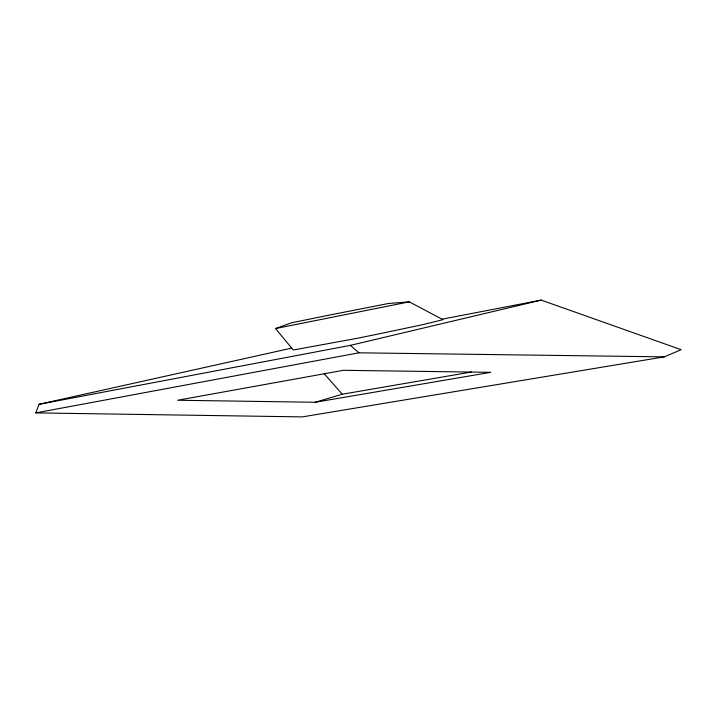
<?xml version="1.0" encoding="UTF-8"?>
<svg xmlns="http://www.w3.org/2000/svg" width="717" height="717" viewBox="0 0 717 717"><rect width="100%" height="100%" fill="white"/><g stroke="black" fill="none" stroke-linecap="round" stroke-linejoin="round"><path stroke-width="1.08" d="M442.066 319.19L541.218 300.109L681.15 349.69L664.309 356.86L302.296 416.891L35.85 412.884L39.05 404.298L291.729 348.112M275.525 328.547L291.622 322.775L327.463 315.462L388.282 303.515L409.29 301.857L442.989 319.683L423.039 324.586L377.017 334.283A515.433 54.331 -10.7 0 1 356.053 338.514L293.28 350.004L275.525 328.556L409.29 301.857M315.229 402.264L490.778 372.329L343.47 370.304L177.619 400.247L315.229 402.264L342.269 394.216L471.248 372.06M39.05 404.298L350.38 345.37L541.218 300.109M35.85 412.884L358.93 352.809L664.309 356.86M350.38 345.37L358.93 352.809M324.281 373.772L342.269 394.216"/></g></svg>
